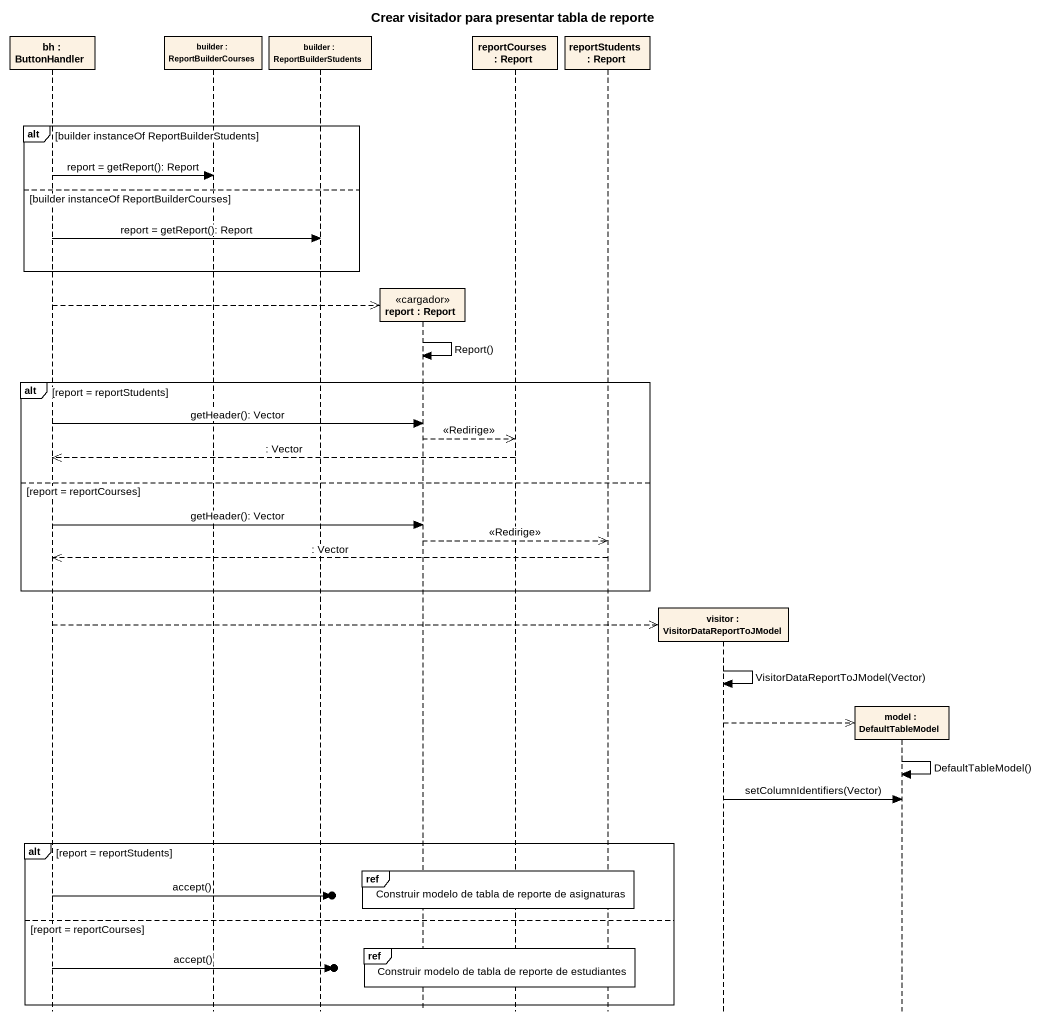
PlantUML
@startuml
title Crear visitador para presentar tabla de reporte
hide footbox
participant "bh : ButtonHandler" as bh
participant "builder : ReportBuilderCourses" as builder
participant "builder : ReportBuilderStudents" as builder_2
participant "report : Report" as report <<cargador>>
participant "reportCourses : Report" as reportCourses
participant "reportStudents : Report" as reportStudents
participant "visitor : VisitorDataReportToJModel" as visitor
participant "model : DefaultTableModel" as model

alt builder instanceOf ReportBuilderStudents
  bh -> builder : report = getReport(): Report
else builder instanceOf ReportBuilderCourses
  bh -> builder_2 : report = getReport(): Report
end
bh -->> report **
report -> report : Report()
alt report = reportStudents
  bh -> report : getHeader(): Vector
  report -->> reportCourses : <<Redirige>>
  reportCourses -->> bh : : Vector
else report = reportCourses
  bh -> report : getHeader(): Vector
  report -->> reportStudents : <<Redirige>>
  reportStudents -->> bh : : Vector
end
bh -->> visitor **
visitor -> visitor : VisitorDataReportToJModel(Vector)
visitor -->> model **
model -> model : DefaultTableModel()
visitor -> model : setColumnIdentifiers(Vector)
alt report = reportStudents
  ref over report, reportCourses, reportStudents : Construir modelo de tabla de reporte de asignaturas
  bh ->o] : accept()
else report = reportCourses
  ref over report, reportCourses, reportStudents : Construir modelo de tabla de reporte de estudiantes
  bh ->o] : accept()
end
@enduml
